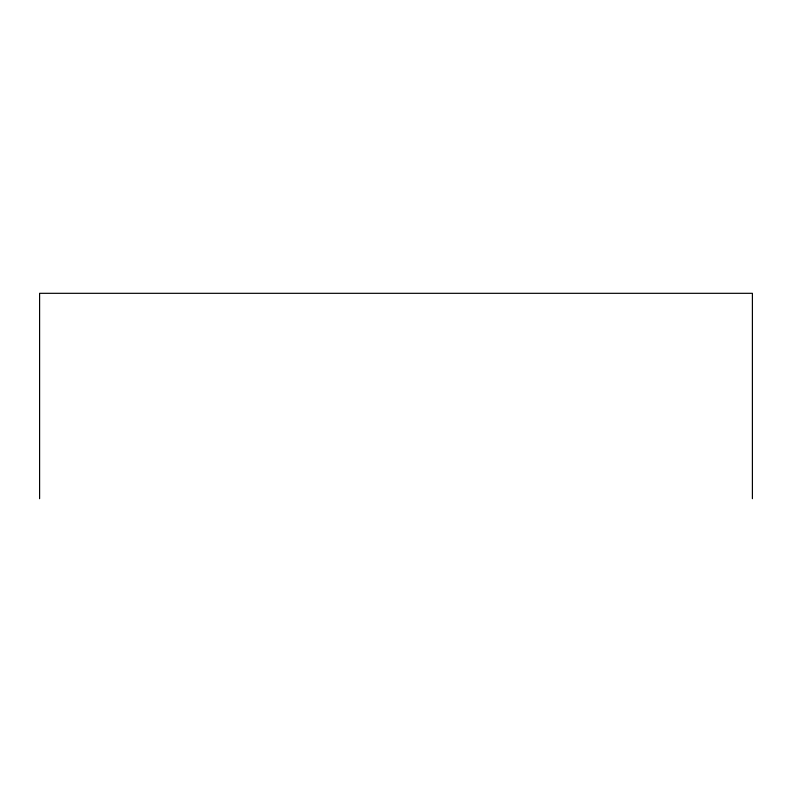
<?xml version="1.0" encoding="UTF-8"?>
<svg xmlns="http://www.w3.org/2000/svg" width="792" height="792" viewBox="0 0 792 792"><rect width="100%" height="100%" fill="white"/><g stroke="black" fill="none" stroke-linecap="round" stroke-linejoin="round"><path stroke-width="1.19" d="M752.4 498.683L752.4 293.317L39.6 293.317L39.6 498.683"/></g></svg>
